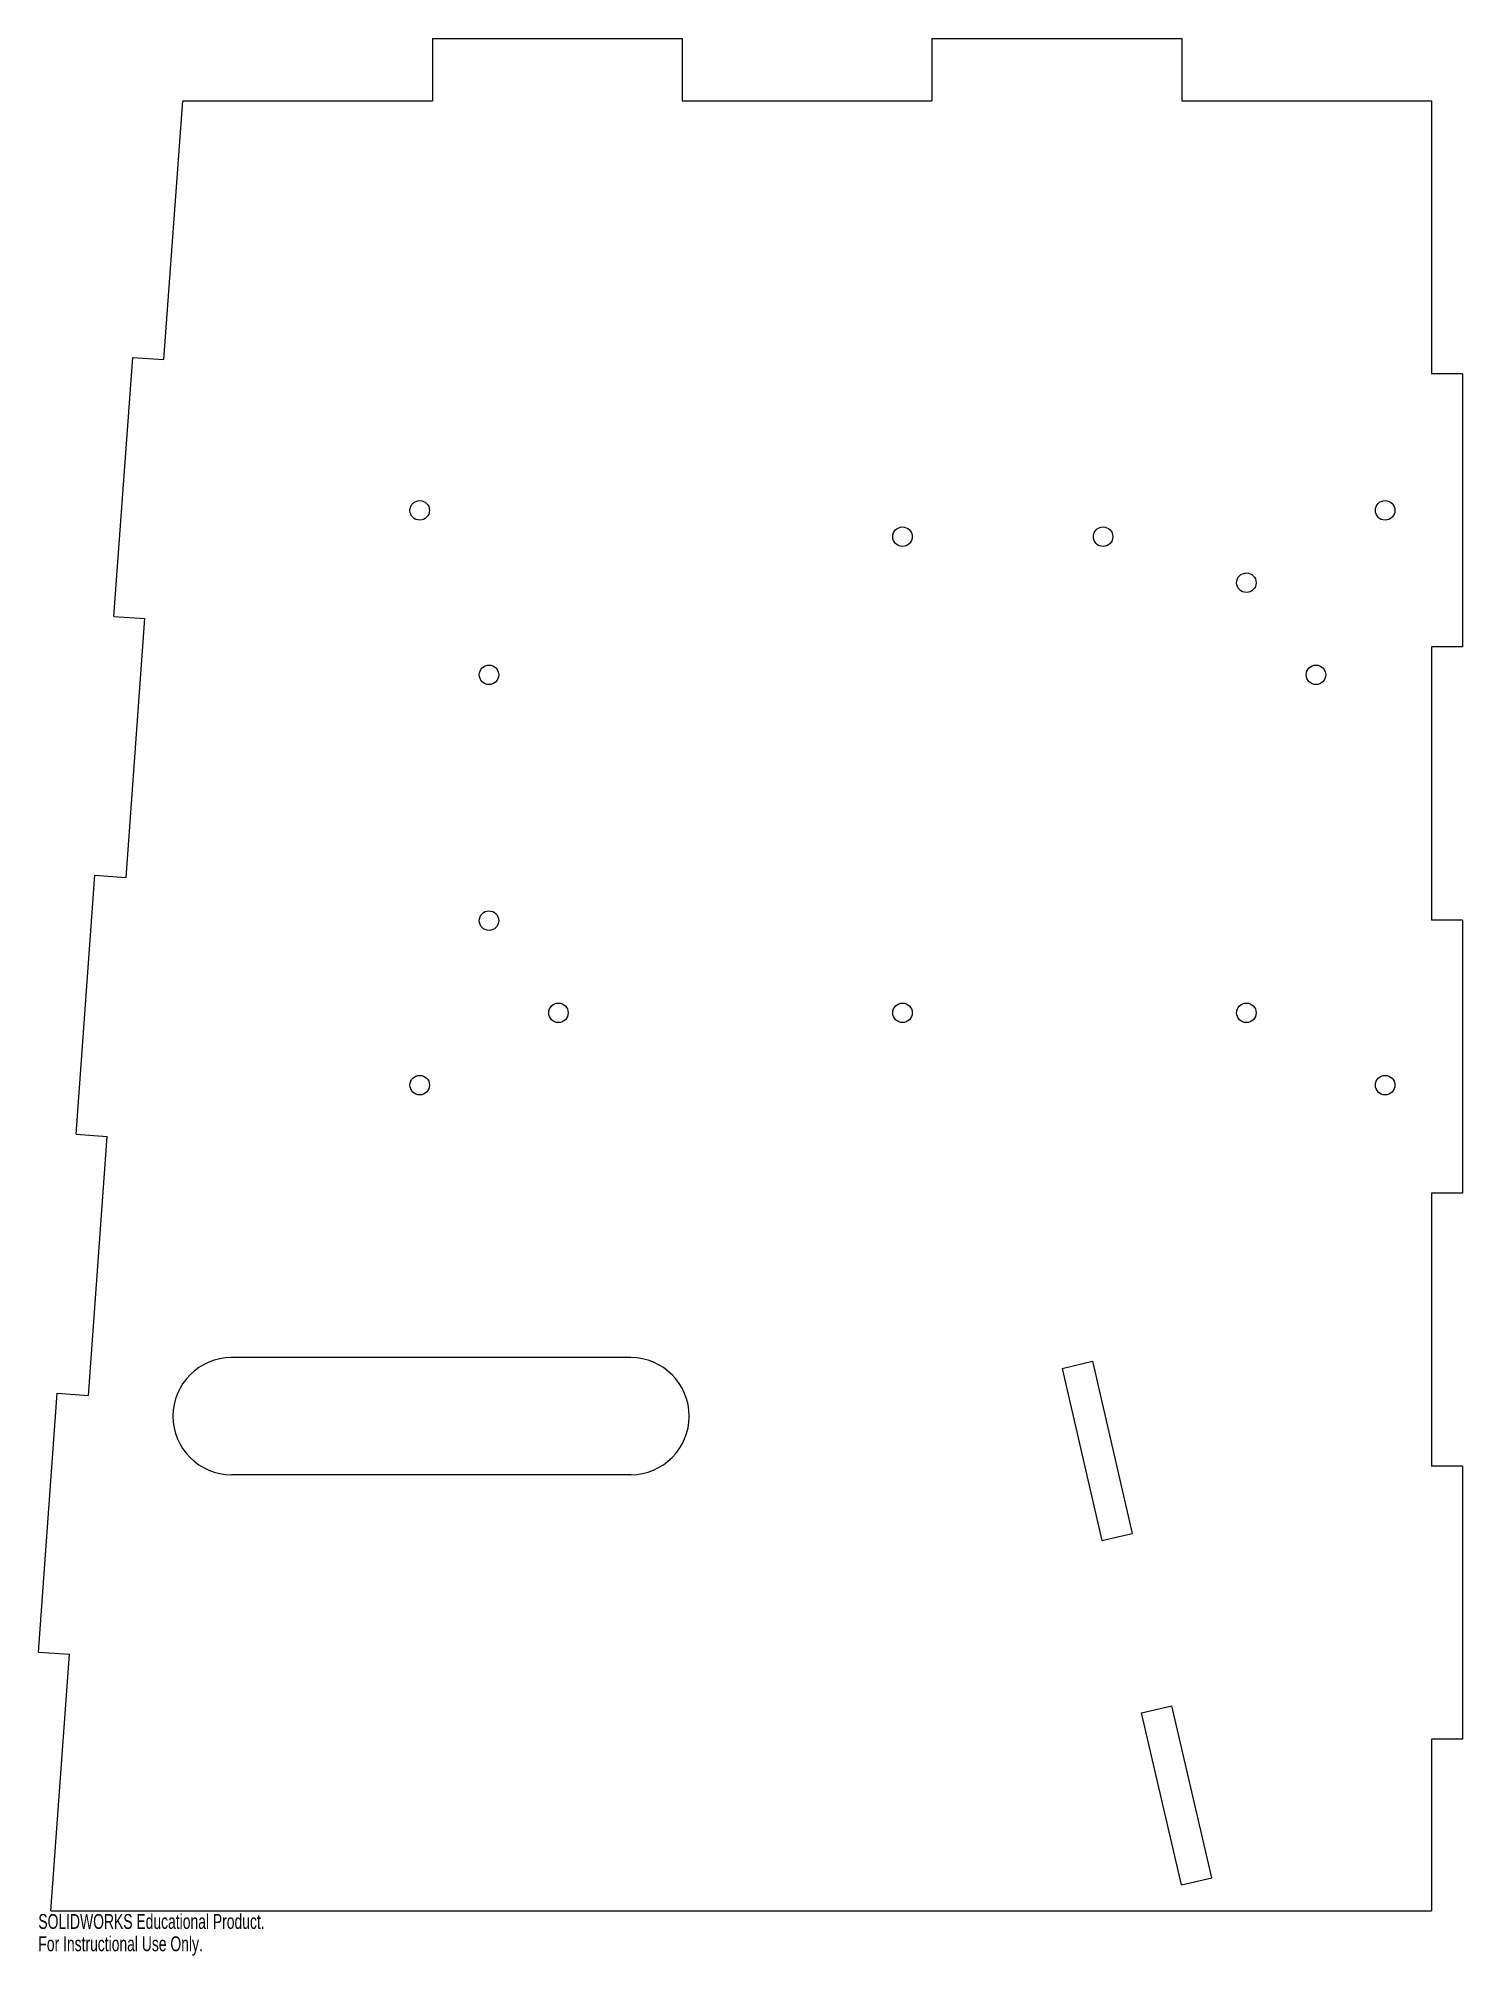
# Model space of a CAD drawing. Header units: inches. Extents: x -18.3 to 0, y 57 to 81.6.
import ezdxf

# ---------------------------------------------------------------- set-up
doc = ezdxf.new("R2010")
doc.units = ezdxf.units.IN
doc.header["$MEASUREMENT"] = 0
doc.styles.add('SLDTEXTSTYLE0', font='TXT', dxfattribs={"width": 0.7})

msp = doc.modelspace()

# ---------------------------------------------------------------- linework, layer by layer
at = {"color": 7, "linetype": 'Continuous', "lineweight": 25}
for p, q in [((-13.206, 81.6), (-10.004, 81.6)), ((-13.206, 81.6), (-13.206, 80.8)), ((-10.004, 81.6), (-10.004, 80.8)), ((-6.803, 81.6), (-3.601, 81.6)), ((-6.803, 81.6), (-6.803, 80.8)), ((-3.601, 81.6), (-3.601, 80.8)), ((-16.649, 77.482), (-16.407, 80.8)), ((-16.407, 80.8), (-13.206, 80.8)), ((-10.004, 80.8), (-6.803, 80.8)), ((-3.601, 80.8), (-0.4, 80.8)), ((-0.4, 80.8), (-0.4, 77.3)), ((-17.29, 74.192), (-17.048, 77.511)), ((-17.048, 77.511), (-16.649, 77.482)), ((0, 77.3), (-0.4, 77.3)), ((0, 77.3), (0, 73.8)), ((-17.29, 74.192), (-16.891, 74.163)), ((-17.133, 70.845), (-16.891, 74.163)), ((-0.4, 73.8), (-0.4, 70.3)), ((0, 73.8), (-0.4, 73.8)), ((-17.774, 67.555), (-17.532, 70.874)), ((-17.532, 70.874), (-17.133, 70.845)), ((0, 70.3), (-0.4, 70.3)), ((0, 70.3), (0, 66.8)), ((-17.774, 67.555), (-17.375, 67.526)), ((-17.617, 64.208), (-17.375, 67.526)), ((-0.4, 66.8), (-0.4, 63.3)), ((0, 66.8), (-0.4, 66.8)), ((-10.664, 64.691), (-15.782, 64.691)), ((-5.135, 64.554), (-4.745, 64.644)), ((-4.745, 64.644), (-4.236, 62.437)), ((-5.135, 64.554), (-4.625, 62.347)), ((-18.258, 60.918), (-18.016, 64.237)), ((-18.016, 64.237), (-17.617, 64.208)), ((-10.664, 63.191), (-15.782, 63.191)), ((0, 63.3), (-0.4, 63.3)), ((0, 63.3), (0, 59.8)), ((-4.625, 62.347), (-4.236, 62.437)), ((-18.258, 60.918), (-17.859, 60.889)), ((-18.099, 57.6), (-17.859, 60.889)), ((-4.116, 60.14), (-3.726, 60.23)), ((-3.217, 58.023), (-3.726, 60.23)), ((-3.606, 57.933), (-4.116, 60.14)), ((-0.4, 59.8), (-0.4, 57.6)), ((0, 59.8), (-0.4, 59.8)), ((-3.606, 57.933), (-3.217, 58.023)), ((-18.099, 57.6), (-0.4, 57.6))]:
    msp.add_line(p, q, dxfattribs=at)
for centre in [(-13.369, 75.55), (-0.994, 75.55), (-7.181, 75.213), (-4.609, 75.213), (-2.772, 74.623), (-12.481, 73.442), (-1.881, 73.442), (-12.481, 70.292), (-11.591, 69.111), (-7.181, 69.111), (-2.772, 69.111), (-13.369, 68.184), (-0.994, 68.184)]:
    msp.add_circle(centre, 0.125, dxfattribs=at)
for centre, start, end in [((-15.782, 63.941), 90, 270), ((-10.664, 63.941), 270, 90)]:
    msp.add_arc(centre, 0.75, start, end, dxfattribs=at)

# ---------------------------------------------------------------- texts
at = {"color": 7, "linetype": 'Continuous', "char_height": 0.1903, "attachment_point": 1, "style": 'SLDTEXTSTYLE0'}
for s, insert in [('SOLIDWORKS Educational Product.', (-18.258, 57.56)), ('For Instructional Use Only.', (-18.258, 57.274))]:
    msp.add_mtext(s, dxfattribs=dict(at, insert=insert))

doc.saveas('drawing.dxf')
